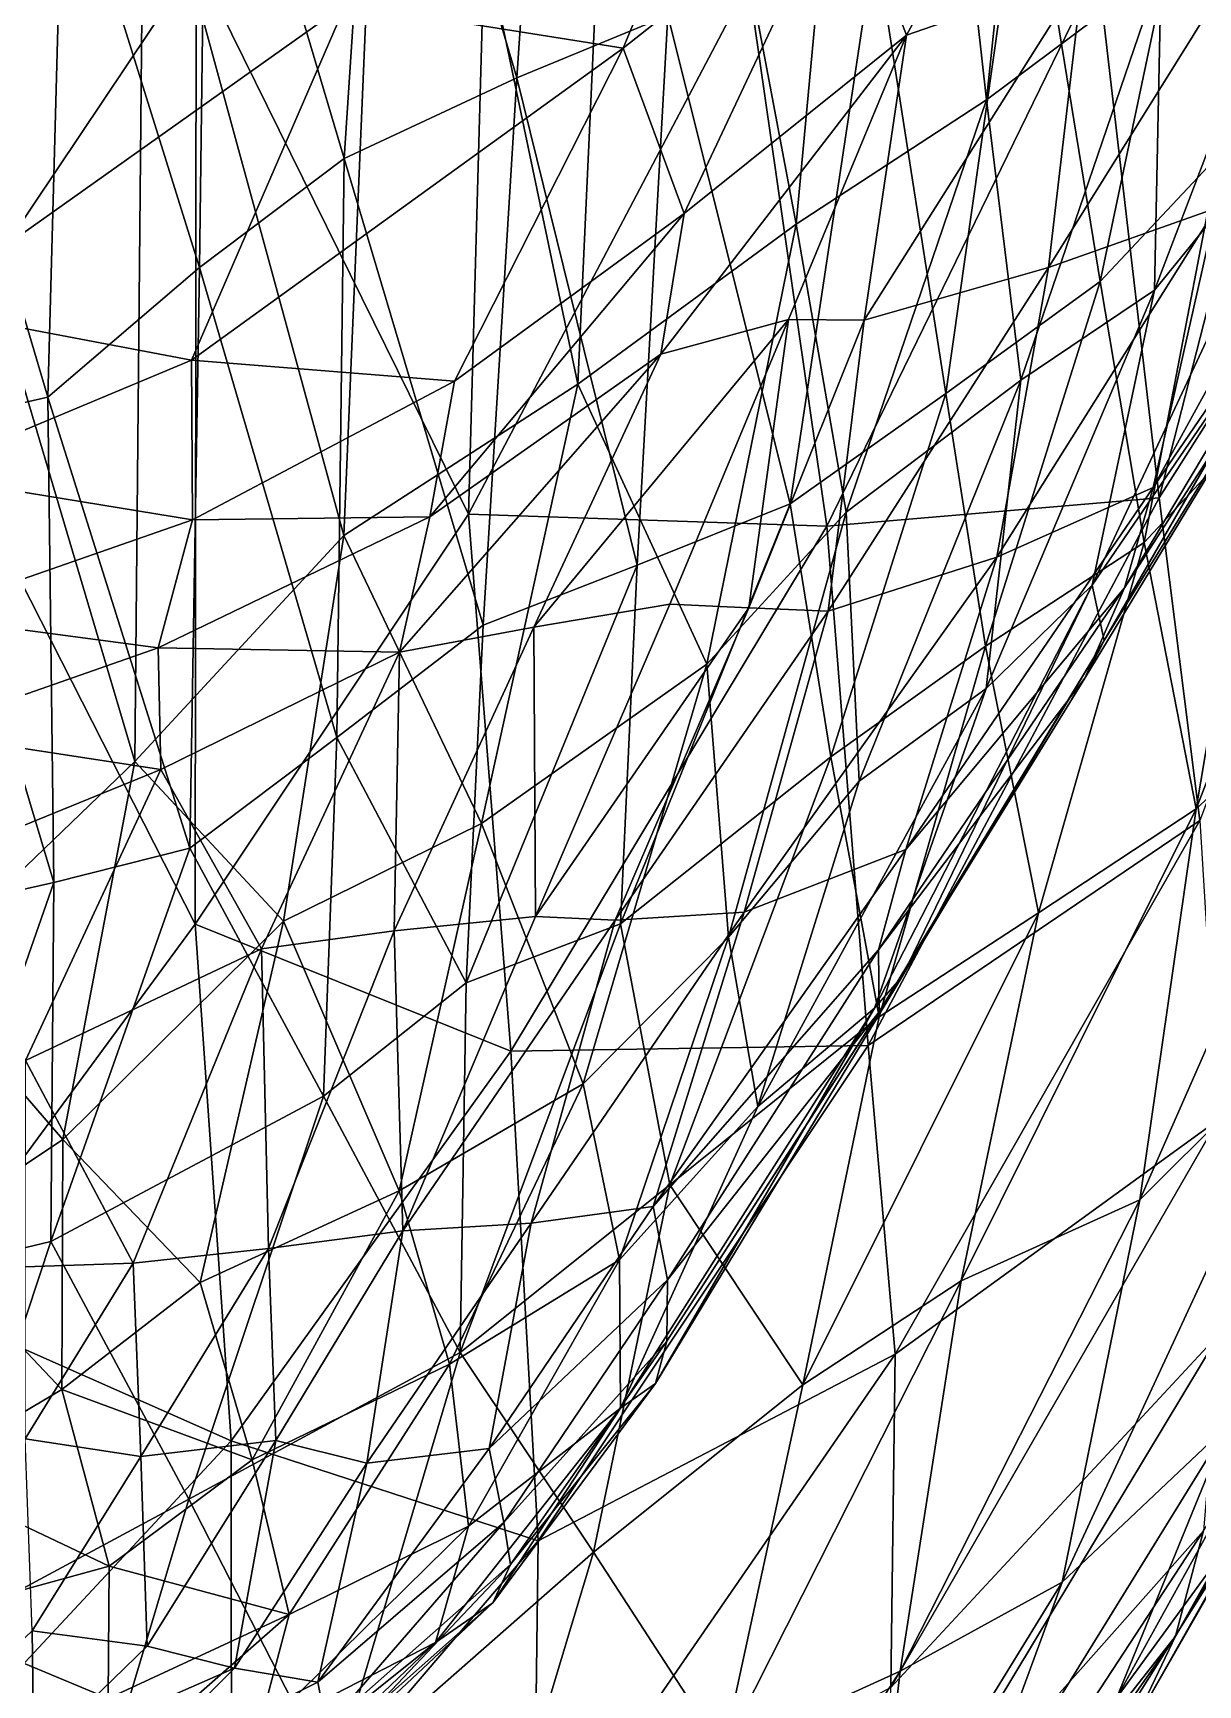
# Model space of a CAD drawing. Extents: x -4.7 to 4.7, y -9.2 to 22.6.
# Drawn here: x 0.054 to 0.6, y -8.816 to -8.043 of the extents above; entities that cross this region are included whole.
import ezdxf

# ---------------------------------------------------------------- set-up
doc = ezdxf.new("R2010")
doc.units = 0
doc.layers.add('BL_WHALE$LWO', color=1, linetype='CONTINUOUS')

msp = doc.modelspace()

# ---------------------------------------------------------------- linework, layer by layer
at = {"layer": 'BL_WHALE$LWO'}
for points in [[(0.549938, -7.60767, 1.49432), (0.455209, -7.66533, 1.55168), (0.500887, -8.07378, 1.41831)], [(0.549938, -7.60767, 1.49432), (0.500887, -8.07378, 1.41831), (0.582674, -8.01262, 1.35069)], [(0.455209, -7.66533, 1.55168), (0.332251, -7.71125, 1.61781), (0.41168, -8.13207, 1.47834)], [(0.500887, -8.07378, 1.41831), (0.455209, -7.66533, 1.55168), (0.41168, -8.13207, 1.47834)], [(0.220751, -7.78382, 1.65812), (0.309516, -8.20694, 1.52787), (0.332251, -7.71125, 1.61781)], [(0.332251, -7.71125, 1.61781), (0.309516, -8.20694, 1.52787), (0.41168, -8.13207, 1.47834)], [(0.130638, -8.0091, -0.904173), (0, -8.20408, -0.780713), (0, -7.73685, -1.05246)], [(0.553019, -8.01303, -0.79652), (0.711147, -7.7541, -0.8115), (0.581793, -8.26018, -0.615449)], [(0.711147, -7.7541, -0.8115), (0.769945, -7.96386, -0.630188), (0.581793, -8.26018, -0.615449)], [(0.220751, -7.78382, 1.65812), (0.106246, -7.93442, 1.65948), (0.19993, -8.27781, 1.56457)], [(0.309516, -8.20694, 1.52787), (0.220751, -7.78382, 1.65812), (0.19993, -8.27781, 1.56457)], [(0.130638, -8.0091, -0.904173), (0.271027, -7.80778, -1.00096), (0.258263, -8.26783, -0.733377)], [(0.216678, -7.84676, 0.051529), (0.280945, -8.06352, 0.211957), (0.298102, -7.80945, 0.052283)], [(0.271027, -7.80778, -1.00096), (0.389402, -8.01867, -0.858928), (0.258263, -8.26783, -0.733377)], [(0.280945, -8.06352, 0.211957), (0.351599, -8.03431, 0.223074), (0.298102, -7.80945, 0.052283)], [(0.434295, -7.96788, 0.692072), (0.589116, -7.81342, 0.750767), (0.463448, -8.04361, 0.788299)], [(0.589116, -7.81342, 0.750767), (0.546086, -8.0148, 0.808993), (0.463448, -8.04361, 0.788299)], [(0.200035, -8.10126, 0.210069), (0.216678, -7.84676, 0.051529), (0.135656, -7.88471, 0.04936)], [(0.200035, -8.10126, 0.210069), (0.280945, -8.06352, 0.211957), (0.216678, -7.84676, 0.051529)], [(0.068385, -7.94795, 0.047614), (0.13222, -8.15229, 0.215813), (0.135656, -7.88471, 0.04936)], [(0.13222, -8.15229, 0.215813), (0.200035, -8.10126, 0.210069), (0.135656, -7.88471, 0.04936)], [(0.330704, -8.04968, 0.623719), (0.200796, -8.02911, 0.614949), (0.399327, -7.88404, 0.615733)], [(0.434295, -7.96788, 0.692072), (0.330704, -8.04968, 0.623719), (0.399327, -7.88404, 0.615733)], [(0.607255, -7.90693, 0.281101), (0.519435, -7.94604, 0.251181), (0.554146, -8.15895, 0.397525)], [(0.609547, -8.09985, 0.401141), (0.607255, -7.90693, 0.281101), (0.554146, -8.15895, 0.397525)], [(0.579525, -8.163, 1.24478), (0.674922, -7.91345, 1.2701), (0.582674, -8.01262, 1.35069)], [(0.579525, -8.163, 1.24478), (0.663219, -8.05997, 1.15811), (0.674922, -7.91345, 1.2701)], [(0.106246, -7.93442, 1.65948), (0, -8.04031, 1.66181), (0.101928, -8.38367, 1.57109)], [(0.106246, -7.93442, 1.65948), (0.101928, -8.38367, 1.57109), (0.19993, -8.27781, 1.56457)], [(0.061186, -8.21303, 0.220822), (0.068385, -7.94795, 0.047614), (0, -8.00661, 0.056559)], [(0.13222, -8.15229, 0.215813), (0.068385, -7.94795, 0.047614), (0.061186, -8.21303, 0.220822)], [(0.519435, -7.94604, 0.251181), (0.448759, -7.99923, 0.241765), (0.481839, -8.2113, 0.38962)], [(0.519435, -7.94604, 0.251181), (0.481839, -8.2113, 0.38962), (0.554146, -8.15895, 0.397525)], [(0.769945, -7.96386, -0.630188), (0.600756, -8.41123, -0.439586), (0.581793, -8.26018, -0.615449)], [(0.434295, -7.96788, 0.692072), (0.359243, -8.12705, 0.717238), (0.330704, -8.04968, 0.623719)], [(0.359243, -8.12705, 0.717238), (0.434295, -7.96788, 0.692072), (0.463448, -8.04361, 0.788299)], [(0.529894, -8.15229, 0.853079), (0.546086, -8.0148, 0.808993), (0.631563, -7.98927, 0.823569)], [(0.608455, -8.1246, 0.858504), (0.529894, -8.15229, 0.853079), (0.631563, -7.98927, 0.823569)], [(0.448759, -7.99923, 0.241765), (0.351599, -8.03431, 0.223074), (0.40896, -8.263, 0.383624)], [(0.481839, -8.2113, 0.38962), (0.448759, -7.99923, 0.241765), (0.40896, -8.263, 0.383624)], [(0, -8.2269, 0.230591), (0.061186, -8.21303, 0.220822), (0, -8.00661, 0.056559)], [(0.130638, -8.0091, -0.904173), (0.130236, -8.45983, -0.606173), (0, -8.20408, -0.780713)], [(0.130236, -8.45983, -0.606173), (0.130638, -8.0091, -0.904173), (0.258263, -8.26783, -0.733377)], [(0.426133, -8.27343, -0.687282), (0.389402, -8.01867, -0.858928), (0.553019, -8.01303, -0.79652)], [(0.426133, -8.27343, -0.687282), (0.553019, -8.01303, -0.79652), (0.581793, -8.26018, -0.615449)], [(0.500887, -8.07378, 1.41831), (0.51702, -8.20511, 1.32642), (0.582674, -8.01262, 1.35069)], [(0.51702, -8.20511, 1.32642), (0.579525, -8.163, 1.24478), (0.582674, -8.01262, 1.35069)], [(0.389402, -8.01867, -0.858928), (0.426133, -8.27343, -0.687282), (0.258263, -8.26783, -0.733377)], [(0.546086, -8.0148, 0.808993), (0.443667, -8.17702, 0.841406), (0.463448, -8.04361, 0.788299)], [(0.529894, -8.15229, 0.853079), (0.443667, -8.17702, 0.841406), (0.546086, -8.0148, 0.808993)], [(0, -8.02566, 0.668894), (0.200796, -8.02911, 0.614949), (0, -8.17134, 0.628579)], [(0.200796, -8.02911, 0.614949), (0.128568, -8.19566, 0.626325), (0, -8.17134, 0.628579)], [(0.330704, -8.04968, 0.623719), (0.128568, -8.19566, 0.626325), (0.200796, -8.02911, 0.614949)], [(0.337195, -8.29167, 0.374388), (0.351599, -8.03431, 0.223074), (0.280945, -8.06352, 0.211957)], [(0.351599, -8.03431, 0.223074), (0.337195, -8.29167, 0.374388), (0.40896, -8.263, 0.383624)], [(0.101928, -8.38367, 1.57109), (0, -8.04031, 1.66181), (0, -8.48161, 1.55455)], [(0.3484, -8.19297, 0.809133), (0.359243, -8.12705, 0.717238), (0.463448, -8.04361, 0.788299)], [(0.4081, -8.17665, 0.834485), (0.3484, -8.19297, 0.809133), (0.463448, -8.04361, 0.788299)], [(0.443667, -8.17702, 0.841406), (0.4081, -8.17665, 0.834485), (0.463448, -8.04361, 0.788299)], [(0.128568, -8.19566, 0.626325), (0.330704, -8.04968, 0.623719), (0.251724, -8.20559, 0.650112)], [(0.330704, -8.04968, 0.623719), (0.359243, -8.12705, 0.717238), (0.251724, -8.20559, 0.650112)], [(0.280945, -8.06352, 0.211957), (0.200035, -8.10126, 0.210069), (0.265092, -8.31985, 0.366405)], [(0.337195, -8.29167, 0.374388), (0.280945, -8.06352, 0.211957), (0.265092, -8.31985, 0.366405)], [(0.684414, -8.10504, 1.01943), (0.663219, -8.05997, 1.15811), (0.550445, -8.30101, 1.12483)], [(0.663219, -8.05997, 1.15811), (0.579525, -8.163, 1.24478), (0.550445, -8.30101, 1.12483)], [(0.435113, -8.26684, 1.39447), (0.500887, -8.07378, 1.41831), (0.41168, -8.13207, 1.47834)], [(0.51702, -8.20511, 1.32642), (0.500887, -8.07378, 1.41831), (0.435113, -8.26684, 1.39447)], [(0.608455, -8.1246, 0.858504), (0.681326, -8.06877, 0.861294), (0.578973, -8.25543, 0.901746)], [(0.681326, -8.06877, 0.861294), (0.69711, -8.08195, 0.903055), (0.578973, -8.25543, 0.901746)], [(0.69711, -8.08195, 0.903055), (0.565546, -8.30236, 0.936276), (0.578973, -8.25543, 0.901746)], [(0.565546, -8.30236, 0.936276), (0.69711, -8.08195, 0.903055), (0.679982, -8.12549, 0.943819)], [(0.200035, -8.10126, 0.210069), (0.13222, -8.15229, 0.215813), (0.19661, -8.37239, 0.367868)], [(0.200035, -8.10126, 0.210069), (0.19661, -8.37239, 0.367868), (0.265092, -8.31985, 0.366405)], [(0.555953, -8.32705, 1.05021), (0.684414, -8.10504, 1.01943), (0.550445, -8.30101, 1.12483)], [(0.57478, -8.28106, 0.413703), (0.609547, -8.09985, 0.401141), (0.554146, -8.15895, 0.397525)], [(0.555953, -8.32705, 1.05021), (0.679982, -8.12549, 0.943819), (0.684414, -8.10504, 1.01943)], [(0.630104, -8.2217, 0.415186), (0.609547, -8.09985, 0.401141), (0.57478, -8.28106, 0.413703)], [(0.359243, -8.12705, 0.717238), (0.240098, -8.26913, 0.747509), (0.251724, -8.20559, 0.650112)], [(0.3484, -8.19297, 0.809133), (0.240098, -8.26913, 0.747509), (0.359243, -8.12705, 0.717238)], [(0.5057, -8.28792, 0.890141), (0.608455, -8.1246, 0.858504), (0.578973, -8.25543, 0.901746)], [(0.529894, -8.15229, 0.853079), (0.608455, -8.1246, 0.858504), (0.5057, -8.28792, 0.890141)], [(0.679982, -8.12549, 0.943819), (0.555953, -8.32705, 1.05021), (0.546932, -8.34459, 0.975345)], [(0.565546, -8.30236, 0.936276), (0.679982, -8.12549, 0.943819), (0.546932, -8.34459, 0.975345)], [(0.309516, -8.20694, 1.52787), (0.369825, -8.33812, 1.42684), (0.41168, -8.13207, 1.47834)], [(0.369825, -8.33812, 1.42684), (0.435113, -8.26684, 1.39447), (0.41168, -8.13207, 1.47834)], [(0.13222, -8.15229, 0.215813), (0.061186, -8.21303, 0.220822), (0.127763, -8.42418, 0.371648)], [(0.19661, -8.37239, 0.367868), (0.13222, -8.15229, 0.215813), (0.127763, -8.42418, 0.371648)], [(0.443667, -8.17702, 0.841406), (0.529894, -8.15229, 0.853079), (0.426784, -8.31332, 0.888252)], [(0.529894, -8.15229, 0.853079), (0.5057, -8.28792, 0.890141), (0.426784, -8.31332, 0.888252)], [(0.481839, -8.2113, 0.38962), (0.500372, -8.32965, 0.412183), (0.554146, -8.15895, 0.397525)], [(0.500372, -8.32965, 0.412183), (0.57478, -8.28106, 0.413703), (0.554146, -8.15895, 0.397525)], [(0.579525, -8.163, 1.24478), (0.500729, -8.3494, 1.21198), (0.550445, -8.30101, 1.12483)], [(0.500729, -8.3494, 1.21198), (0.579525, -8.163, 1.24478), (0.51702, -8.20511, 1.32642)], [(0.128568, -8.19566, 0.626325), (0, -8.24949, 0.647131), (0, -8.17134, 0.628579)], [(0.288832, -8.32073, 0.86371), (0.4081, -8.17665, 0.834485), (0.352558, -8.31005, 0.879264)], [(0.3484, -8.19297, 0.809133), (0.4081, -8.17665, 0.834485), (0.288832, -8.32073, 0.86371)], [(0.4081, -8.17665, 0.834485), (0.389647, -8.31163, 0.883869), (0.352558, -8.31005, 0.879264)], [(0.389647, -8.31163, 0.883869), (0.4081, -8.17665, 0.834485), (0.443667, -8.17702, 0.841406)], [(0.389647, -8.31163, 0.883869), (0.443667, -8.17702, 0.841406), (0.426784, -8.31332, 0.888252)], [(0.690563, -8.3211, 0.386817), (0.683778, -8.18837, 0.391544), (0.599129, -8.4058, 0.40437)], [(0.683778, -8.18837, 0.391544), (0.630104, -8.2217, 0.415186), (0.599129, -8.4058, 0.40437)], [(0.128968, -8.2705, 0.659197), (0, -8.24949, 0.647131), (0.128568, -8.19566, 0.626325)], [(0.128968, -8.2705, 0.659197), (0.128568, -8.19566, 0.626325), (0.251724, -8.20559, 0.650112)], [(0.240098, -8.26913, 0.747509), (0.3484, -8.19297, 0.809133), (0.225913, -8.3325, 0.845213)], [(0.3484, -8.19297, 0.809133), (0.288832, -8.32073, 0.86371), (0.225913, -8.3325, 0.845213)], [(0, -8.20408, -0.780713), (0.130236, -8.45983, -0.606173), (0, -8.63672, -0.459902)], [(0.240098, -8.26913, 0.747509), (0.128968, -8.2705, 0.659197), (0.251724, -8.20559, 0.650112)], [(0.51702, -8.20511, 1.32642), (0.435113, -8.26684, 1.39447), (0.441201, -8.39293, 1.29486)], [(0.500729, -8.3494, 1.21198), (0.51702, -8.20511, 1.32642), (0.441201, -8.39293, 1.29486)], [(0.064041, -8.44023, 0.377906), (0.061186, -8.21303, 0.220822), (0, -8.2269, 0.230591)], [(0.061186, -8.21303, 0.220822), (0.064041, -8.44023, 0.377906), (0.127763, -8.42418, 0.371648)], [(0.264278, -8.41261, 1.47362), (0.309516, -8.20694, 1.52787), (0.19993, -8.27781, 1.56457)], [(0.264278, -8.41261, 1.47362), (0.369825, -8.33812, 1.42684), (0.309516, -8.20694, 1.52787)], [(0.427953, -8.38139, 0.40807), (0.481839, -8.2113, 0.38962), (0.40896, -8.263, 0.383624)], [(0.481839, -8.2113, 0.38962), (0.427953, -8.38139, 0.40807), (0.500372, -8.32965, 0.412183)], [(0.630104, -8.2217, 0.415186), (0.57478, -8.28106, 0.413703), (0.599129, -8.4058, 0.40437)], [(0.064041, -8.44023, 0.377906), (0, -8.2269, 0.230591), (0, -8.45466, 0.388335)], [(0, -8.24949, 0.647131), (0.128968, -8.2705, 0.659197), (0, -8.3155, 0.691035)], [(0.445521, -8.51664, -0.452628), (0.426133, -8.27343, -0.687282), (0.581793, -8.26018, -0.615449)], [(0.600756, -8.41123, -0.439586), (0.445521, -8.51664, -0.452628), (0.581793, -8.26018, -0.615449)], [(0.463128, -8.42478, 0.936803), (0.5057, -8.28792, 0.890141), (0.578973, -8.25543, 0.901746)], [(0.565546, -8.30236, 0.936276), (0.463128, -8.42478, 0.936803), (0.578973, -8.25543, 0.901746)], [(0.278082, -8.51935, -0.512125), (0.130236, -8.45983, -0.606173), (0.258263, -8.26783, -0.733377)], [(0.426133, -8.27343, -0.687282), (0.278082, -8.51935, -0.512125), (0.258263, -8.26783, -0.733377)], [(0.32953, -8.45968, 0.406136), (0.427953, -8.38139, 0.40807), (0.40896, -8.263, 0.383624)], [(0.337195, -8.29167, 0.374388), (0.32953, -8.45968, 0.406136), (0.40896, -8.263, 0.383624)], [(0.380066, -8.4659, 1.32891), (0.435113, -8.26684, 1.39447), (0.369825, -8.33812, 1.42684)], [(0.435113, -8.26684, 1.39447), (0.380066, -8.4659, 1.32891), (0.441201, -8.39293, 1.29486)], [(0.128968, -8.2705, 0.659197), (0.112959, -8.33036, 0.764357), (0, -8.3155, 0.691035)], [(0.112959, -8.33036, 0.764357), (0.240098, -8.26913, 0.747509), (0.225913, -8.3325, 0.845213)], [(0.240098, -8.26913, 0.747509), (0.112959, -8.33036, 0.764357), (0.128968, -8.2705, 0.659197)], [(0.426133, -8.27343, -0.687282), (0.445521, -8.51664, -0.452628), (0.278082, -8.51935, -0.512125)], [(0.101928, -8.38367, 1.57109), (0.171598, -8.45846, 1.50355), (0.19993, -8.27781, 1.56457)], [(0.171598, -8.45846, 1.50355), (0.264278, -8.41261, 1.47362), (0.19993, -8.27781, 1.56457)], [(0.57478, -8.28106, 0.413703), (0.500372, -8.32965, 0.412183), (0.525233, -8.45458, 0.412352)], [(0.57478, -8.28106, 0.413703), (0.525233, -8.45458, 0.412352), (0.599129, -8.4058, 0.40437)], [(0.5057, -8.28792, 0.890141), (0.387437, -8.45416, 0.928655), (0.426784, -8.31332, 0.888252)], [(0.5057, -8.28792, 0.890141), (0.463128, -8.42478, 0.936803), (0.387437, -8.45416, 0.928655)], [(0.257198, -8.48724, 0.401737), (0.337195, -8.29167, 0.374388), (0.265092, -8.31985, 0.366405)], [(0.337195, -8.29167, 0.374388), (0.257198, -8.48724, 0.401737), (0.32953, -8.45968, 0.406136)], [(0.448374, -8.49918, 1.13808), (0.461385, -8.48436, 1.08257), (0.550445, -8.30101, 1.12483)], [(0.500729, -8.3494, 1.21198), (0.448374, -8.49918, 1.13808), (0.550445, -8.30101, 1.12483)], [(0.450294, -8.47177, 0.9722), (0.565546, -8.30236, 0.936276), (0.546932, -8.34459, 0.975345)], [(0.565546, -8.30236, 0.936276), (0.450294, -8.47177, 0.9722), (0.463128, -8.42478, 0.936803)], [(0.461385, -8.48436, 1.08257), (0.555953, -8.32705, 1.05021), (0.550445, -8.30101, 1.12483)], [(0.289697, -8.45615, 0.916192), (0.288832, -8.32073, 0.86371), (0.352558, -8.31005, 0.879264)], [(0.389647, -8.31163, 0.883869), (0.289697, -8.45615, 0.916192), (0.352558, -8.31005, 0.879264)], [(0.326938, -8.45796, 0.920251), (0.289697, -8.45615, 0.916192), (0.389647, -8.31163, 0.883869)], [(0.326938, -8.45796, 0.920251), (0.389647, -8.31163, 0.883869), (0.426784, -8.31332, 0.888252)], [(0.387437, -8.45416, 0.928655), (0.326938, -8.45796, 0.920251), (0.426784, -8.31332, 0.888252)], [(0.112959, -8.33036, 0.764357), (0, -8.36989, 0.79161), (0, -8.3155, 0.691035)], [(0.19661, -8.37239, 0.367868), (0.257198, -8.48724, 0.401737), (0.265092, -8.31985, 0.366405)], [(0.288832, -8.32073, 0.86371), (0.22342, -8.46294, 0.907255), (0.225913, -8.3325, 0.845213)], [(0.288832, -8.32073, 0.86371), (0.289697, -8.45615, 0.916192), (0.22342, -8.46294, 0.907255)], [(0.572683, -8.58896, 0.393528), (0.690563, -8.3211, 0.386817), (0.599129, -8.4058, 0.40437)], [(0.572683, -8.58896, 0.393528), (0.659519, -8.50245, 0.365895), (0.690563, -8.3211, 0.386817)], [(0.500372, -8.32965, 0.412183), (0.427953, -8.38139, 0.40807), (0.450689, -8.50321, 0.414064)], [(0.555953, -8.32705, 1.05021), (0.450559, -8.50086, 1.00861), (0.546932, -8.34459, 0.975345)], [(0.555953, -8.32705, 1.05021), (0.461385, -8.48436, 1.08257), (0.450559, -8.50086, 1.00861)], [(0.525233, -8.45458, 0.412352), (0.500372, -8.32965, 0.412183), (0.450689, -8.50321, 0.414064)], [(0.114173, -8.38737, 0.856813), (0, -8.36989, 0.79161), (0.112959, -8.33036, 0.764357)], [(0.114173, -8.38737, 0.856813), (0.112959, -8.33036, 0.764357), (0.225913, -8.3325, 0.845213)], [(0.161288, -8.4714, 0.901408), (0.114173, -8.38737, 0.856813), (0.225913, -8.3325, 0.845213)], [(0.22342, -8.46294, 0.907255), (0.161288, -8.4714, 0.901408), (0.225913, -8.3325, 0.845213)], [(0.369825, -8.33812, 1.42684), (0.264278, -8.41261, 1.47362), (0.312002, -8.53453, 1.35737)], [(0.380066, -8.4659, 1.32891), (0.369825, -8.33812, 1.42684), (0.312002, -8.53453, 1.35737)], [(0.450559, -8.50086, 1.00861), (0.450294, -8.47177, 0.9722), (0.546932, -8.34459, 0.975345)], [(0.393729, -8.54518, 1.22427), (0.500729, -8.3494, 1.21198), (0.441201, -8.39293, 1.29486)], [(0.500729, -8.3494, 1.21198), (0.393729, -8.54518, 1.22427), (0.448374, -8.49918, 1.13808)], [(0, -8.36989, 0.79161), (0.114173, -8.38737, 0.856813), (0, -8.43384, 0.88025)], [(0.190358, -8.54028, 0.401387), (0.19661, -8.37239, 0.367868), (0.127763, -8.42418, 0.371648)], [(0.19661, -8.37239, 0.367868), (0.190358, -8.54028, 0.401387), (0.257198, -8.48724, 0.401737)], [(0.068307, -8.5606, 1.49718), (0.101928, -8.38367, 1.57109), (0, -8.48161, 1.55455)], [(0.171598, -8.45846, 1.50355), (0.101928, -8.38367, 1.57109), (0.068307, -8.5606, 1.49718)], [(0.32953, -8.45968, 0.406136), (0.352579, -8.5818, 0.413724), (0.427953, -8.38139, 0.40807)], [(0.427953, -8.38139, 0.40807), (0.352579, -8.5818, 0.413724), (0.450689, -8.50321, 0.414064)], [(0.114173, -8.38737, 0.856813), (0.050817, -8.52371, 0.916464), (0, -8.43384, 0.88025)], [(0.114173, -8.38737, 0.856813), (0.161288, -8.4714, 0.901408), (0.050817, -8.52371, 0.916464)], [(0.380066, -8.4659, 1.32891), (0.393729, -8.54518, 1.22427), (0.441201, -8.39293, 1.29486)], [(0.525233, -8.45458, 0.412352), (0.489033, -8.62682, 0.414831), (0.599129, -8.4058, 0.40437)], [(0.489033, -8.62682, 0.414831), (0.572683, -8.58896, 0.393528), (0.599129, -8.4058, 0.40437)], [(0.225848, -8.58463, 1.3934), (0.264278, -8.41261, 1.47362), (0.171598, -8.45846, 1.50355)], [(0.264278, -8.41261, 1.47362), (0.225848, -8.58463, 1.3934), (0.312002, -8.53453, 1.35737)], [(0.445521, -8.51664, -0.452628), (0.600756, -8.41123, -0.439586), (0.45812, -8.6611, -0.26845)], [(0.45812, -8.6611, -0.26845), (0.600756, -8.41123, -0.439586), (0.609456, -8.55138, -0.252337)], [(0.062629, -8.60846, 0.405935), (0.190358, -8.54028, 0.401387), (0.127763, -8.42418, 0.371648)], [(0.064041, -8.44023, 0.377906), (0.062629, -8.60846, 0.405935), (0.127763, -8.42418, 0.371648)], [(0.387437, -8.45416, 0.928655), (0.463128, -8.42478, 0.936803), (0.344792, -8.59201, 0.97457)], [(0.463128, -8.42478, 0.936803), (0.450294, -8.47177, 0.9722), (0.344792, -8.59201, 0.97457)], [(0, -8.62332, 0.416409), (0.064041, -8.44023, 0.377906), (0, -8.45466, 0.388335)], [(0.062629, -8.60846, 0.405935), (0.064041, -8.44023, 0.377906), (0, -8.62332, 0.416409)], [(0.130236, -8.45983, -0.606173), (0.147153, -8.70168, -0.371453), (0, -8.63672, -0.459902)], [(0.171598, -8.45846, 1.50355), (0.068307, -8.5606, 1.49718), (0.132648, -8.62756, 1.41986)], [(0.278082, -8.51935, -0.512125), (0.147153, -8.70168, -0.371453), (0.130236, -8.45983, -0.606173)], [(0.225848, -8.58463, 1.3934), (0.171598, -8.45846, 1.50355), (0.132648, -8.62756, 1.41986)], [(0.22342, -8.46294, 0.907255), (0.289697, -8.45615, 0.916192), (0.227526, -8.60334, 0.950093)], [(0.289697, -8.45615, 0.916192), (0.326938, -8.45796, 0.920251), (0.227526, -8.60334, 0.950093)], [(0.326938, -8.45796, 0.920251), (0.287639, -8.59976, 0.958723), (0.227526, -8.60334, 0.950093)], [(0.352579, -8.5818, 0.413724), (0.32953, -8.45968, 0.406136), (0.254436, -8.66035, 0.413702)], [(0.32953, -8.45968, 0.406136), (0.257198, -8.48724, 0.401737), (0.254436, -8.66035, 0.413702)], [(0.287639, -8.59976, 0.958723), (0.387437, -8.45416, 0.928655), (0.344792, -8.59201, 0.97457)], [(0.326938, -8.45796, 0.920251), (0.387437, -8.45416, 0.928655), (0.287639, -8.59976, 0.958723)], [(0.414789, -8.67544, 0.421122), (0.525233, -8.45458, 0.412352), (0.450689, -8.50321, 0.414064)], [(0.489033, -8.62682, 0.414831), (0.525233, -8.45458, 0.412352), (0.414789, -8.67544, 0.421122)], [(0.161288, -8.4714, 0.901408), (0.22342, -8.46294, 0.907255), (0.164652, -8.61165, 0.943707)], [(0.164652, -8.61165, 0.943707), (0.22342, -8.46294, 0.907255), (0.227526, -8.60334, 0.950093)], [(0.329033, -8.61701, 1.25701), (0.380066, -8.4659, 1.32891), (0.312002, -8.53453, 1.35737)], [(0.380066, -8.4659, 1.32891), (0.329033, -8.61701, 1.25701), (0.393729, -8.54518, 1.22427)], [(0.050817, -8.52371, 0.916464), (0.161288, -8.4714, 0.901408), (0.101237, -8.61861, 0.941694)], [(0.161288, -8.4714, 0.901408), (0.164652, -8.61165, 0.943707), (0.101237, -8.61861, 0.941694)], [(0.450294, -8.47177, 0.9722), (0.35153, -8.62632, 1.00595), (0.344792, -8.59201, 0.97457)], [(0.450559, -8.50086, 1.00861), (0.35153, -8.62632, 1.00595), (0.450294, -8.47177, 0.9722)], [(0, -8.60627, 1.48153), (0.068307, -8.5606, 1.49718), (0, -8.48161, 1.55455)], [(0.461385, -8.48436, 1.08257), (0.345863, -8.67491, 1.0944), (0.35122, -8.65505, 1.04274)], [(0.461385, -8.48436, 1.08257), (0.448374, -8.49918, 1.13808), (0.345863, -8.67491, 1.0944)], [(0.450559, -8.50086, 1.00861), (0.461385, -8.48436, 1.08257), (0.35122, -8.65505, 1.04274)], [(0.257198, -8.48724, 0.401737), (0.190358, -8.54028, 0.401387), (0.254436, -8.66035, 0.413702)], [(0.345863, -8.67491, 1.0944), (0.448374, -8.49918, 1.13808), (0.329518, -8.6865, 1.14591)], [(0.448374, -8.49918, 1.13808), (0.393729, -8.54518, 1.22427), (0.329518, -8.6865, 1.14591)], [(0.35153, -8.62632, 1.00595), (0.450559, -8.50086, 1.00861), (0.35122, -8.65505, 1.04274)], [(0.352579, -8.5818, 0.413724), (0.414789, -8.67544, 0.421122), (0.450689, -8.50321, 0.414064)], [(0.614003, -8.69454, 0.304449), (0.659519, -8.50245, 0.365895), (0.536255, -8.76798, 0.365577)], [(0.659519, -8.50245, 0.365895), (0.572683, -8.58896, 0.393528), (0.536255, -8.76798, 0.365577)], [(0.147153, -8.70168, -0.371453), (0.278082, -8.51935, -0.512125), (0.290897, -8.74853, -0.264864)], [(0.278082, -8.51935, -0.512125), (0.445521, -8.51664, -0.452628), (0.290897, -8.74853, -0.264864)], [(0.445521, -8.51664, -0.452628), (0.45812, -8.6611, -0.26845), (0.290897, -8.74853, -0.264864)], [(0.742581, -8.5205, -0.013766), (0.589452, -8.79325, 0.071102), (0.602468, -8.74385, -0.010172)], [(0.742581, -8.5205, -0.013766), (0.724022, -8.56543, 0.071572), (0.589452, -8.79325, 0.071102)], [(0.050629, -8.62022, 0.940627), (0.050817, -8.52371, 0.916464), (0.101237, -8.61861, 0.941694)], [(0.225848, -8.58463, 1.3934), (0.249334, -8.66579, 1.30202), (0.312002, -8.53453, 1.35737)], [(0.249334, -8.66579, 1.30202), (0.329033, -8.61701, 1.25701), (0.312002, -8.53453, 1.35737)], [(0.062629, -8.60846, 0.405935), (0.127271, -8.72902, 0.415454), (0.190358, -8.54028, 0.401387)], [(0.190358, -8.54028, 0.401387), (0.127271, -8.72902, 0.415454), (0.254436, -8.66035, 0.413702)], [(0.393729, -8.54518, 1.22427), (0.329033, -8.61701, 1.25701), (0.329518, -8.6865, 1.14591)], [(0.456135, -8.81729, -0.105042), (0.45812, -8.6611, -0.26845), (0.609456, -8.55138, -0.252337)], [(0.610319, -8.65117, -0.133726), (0.456135, -8.81729, -0.105042), (0.609456, -8.55138, -0.252337)], [(0.067838, -8.67763, 1.41031), (0.068307, -8.5606, 1.49718), (0, -8.60627, 1.48153)], [(0.068307, -8.5606, 1.49718), (0.067838, -8.67763, 1.41031), (0.132648, -8.62756, 1.41986)], [(0.724022, -8.56543, 0.071572), (0.629383, -8.72955, 0.193876), (0.568696, -8.83681, 0.154172)], [(0.589452, -8.79325, 0.071102), (0.724022, -8.56543, 0.071572), (0.568696, -8.83681, 0.154172)], [(0.156943, -8.71062, 1.33186), (0.225848, -8.58463, 1.3934), (0.132648, -8.62756, 1.41986)], [(0.225848, -8.58463, 1.3934), (0.156943, -8.71062, 1.33186), (0.249334, -8.66579, 1.30202)], [(0.316784, -8.75379, 0.424664), (0.352579, -8.5818, 0.413724), (0.254436, -8.66035, 0.413702)], [(0.316784, -8.75379, 0.424664), (0.414789, -8.67544, 0.421122), (0.352579, -8.5818, 0.413724)], [(0.267906, -8.7054, 0.98888), (0.287639, -8.59976, 0.958723), (0.344792, -8.59201, 0.97457)], [(0.35153, -8.62632, 1.00595), (0.267906, -8.7054, 0.98888), (0.344792, -8.59201, 0.97457)], [(0.572683, -8.58896, 0.393528), (0.460405, -8.80963, 0.39903), (0.536255, -8.76798, 0.365577)], [(0.460405, -8.80963, 0.39903), (0.572683, -8.58896, 0.393528), (0.489033, -8.62682, 0.414831)], [(0.287639, -8.59976, 0.958723), (0.210593, -8.71214, 0.974137), (0.227526, -8.60334, 0.950093)], [(0.210593, -8.71214, 0.974137), (0.287639, -8.59976, 0.958723), (0.267906, -8.7054, 0.98888)], [(0.067838, -8.67763, 1.41031), (0, -8.60627, 1.48153), (0, -8.71785, 1.38861)], [(0.127271, -8.72902, 0.415454), (0.062629, -8.60846, 0.405935), (0, -8.79741, 0.42039)], [(0.062629, -8.60846, 0.405935), (0, -8.62332, 0.416409), (0, -8.79741, 0.42039)], [(0.167961, -8.70151, 0.961513), (0.164652, -8.61165, 0.943707), (0.227526, -8.60334, 0.950093)], [(0.210593, -8.71214, 0.974137), (0.167961, -8.70151, 0.961513), (0.227526, -8.60334, 0.950093)], [(0.164652, -8.61165, 0.943707), (0.104861, -8.70908, 0.95744), (0.101237, -8.61861, 0.941694)], [(0.104861, -8.70908, 0.95744), (0.164652, -8.61165, 0.943707), (0.167961, -8.70151, 0.961513)], [(0.561853, -8.82224, 0.268686), (0.629383, -8.72955, 0.193876), (0.676571, -8.61468, 0.232336)], [(0.614003, -8.69454, 0.304449), (0.561853, -8.82224, 0.268686), (0.676571, -8.61468, 0.232336)], [(0.050614, -8.7008, 0.955857), (0.050629, -8.62022, 0.940627), (0.101237, -8.61861, 0.941694)], [(0.104861, -8.70908, 0.95744), (0.050614, -8.7008, 0.955857), (0.101237, -8.61861, 0.941694)], [(0.329033, -8.61701, 1.25701), (0.249334, -8.66579, 1.30202), (0.258285, -8.74173, 1.19388)], [(0.329033, -8.61701, 1.25701), (0.258285, -8.74173, 1.19388), (0.329518, -8.6865, 1.14591)], [(0.067838, -8.67763, 1.41031), (0.156943, -8.71062, 1.33186), (0.132648, -8.62756, 1.41986)], [(0.274851, -8.73998, 1.02053), (0.267906, -8.7054, 0.98888), (0.35153, -8.62632, 1.00595)], [(0.274851, -8.73998, 1.02053), (0.35153, -8.62632, 1.00595), (0.35122, -8.65505, 1.04274)], [(0.489033, -8.62682, 0.414831), (0.414789, -8.67544, 0.421122), (0.377546, -8.84728, 0.418671)], [(0.460405, -8.80963, 0.39903), (0.489033, -8.62682, 0.414831), (0.377546, -8.84728, 0.418671)], [(0.147153, -8.70168, -0.371453), (0, -8.85945, -0.233557), (0, -8.63672, -0.459902)], [(0.277966, -8.75958, 1.04835), (0.274851, -8.73998, 1.02053), (0.35122, -8.65505, 1.04274)], [(0.345863, -8.67491, 1.0944), (0.277966, -8.75958, 1.04835), (0.35122, -8.65505, 1.04274)], [(0.452933, -8.91237, 0.019079), (0.610319, -8.65117, -0.133726), (0.602468, -8.74385, -0.010172)], [(0.452933, -8.91237, 0.019079), (0.456135, -8.81729, -0.105042), (0.610319, -8.65117, -0.133726)], [(0.127271, -8.72902, 0.415454), (0.194824, -8.86097, 0.429667), (0.254436, -8.66035, 0.413702)], [(0.194824, -8.86097, 0.429667), (0.316784, -8.75379, 0.424664), (0.254436, -8.66035, 0.413702)], [(0.45812, -8.6611, -0.26845), (0.288879, -8.90661, -0.10415), (0.290897, -8.74853, -0.264864)], [(0.288879, -8.90661, -0.10415), (0.45812, -8.6611, -0.26845), (0.456135, -8.81729, -0.105042)], [(0.249334, -8.66579, 1.30202), (0.156943, -8.71062, 1.33186), (0.174284, -8.7831, 1.23305)], [(0.258285, -8.74173, 1.19388), (0.249334, -8.66579, 1.30202), (0.174284, -8.7831, 1.23305)], [(0.090028, -8.76049, 1.31963), (0.067838, -8.67763, 1.41031), (0, -8.71785, 1.38861)], [(0.067838, -8.67763, 1.41031), (0.090028, -8.76049, 1.31963), (0.156943, -8.71062, 1.33186)], [(0.269597, -8.77755, 1.10157), (0.345863, -8.67491, 1.0944), (0.329518, -8.6865, 1.14591)], [(0.277966, -8.75958, 1.04835), (0.345863, -8.67491, 1.0944), (0.269597, -8.77755, 1.10157)], [(0.414789, -8.67544, 0.421122), (0.316784, -8.75379, 0.424664), (0.377546, -8.84728, 0.418671)], [(0.258285, -8.74173, 1.19388), (0.24281, -8.79609, 1.13018), (0.329518, -8.6865, 1.14591)], [(0.24281, -8.79609, 1.13018), (0.269597, -8.77755, 1.10157), (0.329518, -8.6865, 1.14591)], [(0.104861, -8.70908, 0.95744), (0.053934, -8.79072, 0.973703), (0.050614, -8.7008, 0.955857)], [(0.104861, -8.70908, 0.95744), (0.167961, -8.70151, 0.961513), (0.107696, -8.79787, 0.978209)], [(0.167961, -8.70151, 0.961513), (0.148652, -8.80817, 0.990422), (0.107696, -8.79787, 0.978209)], [(0.210593, -8.71214, 0.974137), (0.148652, -8.80817, 0.990422), (0.167961, -8.70151, 0.961513)], [(0.48879, -8.89727, 0.336902), (0.614003, -8.69454, 0.304449), (0.536255, -8.76798, 0.365577)], [(0.614003, -8.69454, 0.304449), (0.48879, -8.89727, 0.336902), (0.561853, -8.82224, 0.268686)], [(0.147261, -8.91657, -0.136573), (0, -8.85945, -0.233557), (0.147153, -8.70168, -0.371453)], [(0.053934, -8.79072, 0.973703), (0.104861, -8.70908, 0.95744), (0.107696, -8.79787, 0.978209)], [(0.147261, -8.91657, -0.136573), (0.147153, -8.70168, -0.371453), (0.290897, -8.74853, -0.264864)], [(0.210593, -8.71214, 0.974137), (0.267906, -8.7054, 0.98888), (0.187664, -8.81479, 1.00915)], [(0.267906, -8.7054, 0.98888), (0.274851, -8.73998, 1.02053), (0.187664, -8.81479, 1.00915)], [(0.156943, -8.71062, 1.33186), (0.090028, -8.76049, 1.31963), (0.174284, -8.7831, 1.23305)], [(0.148652, -8.80817, 0.990422), (0.210593, -8.71214, 0.974137), (0.187664, -8.81479, 1.00915)], [(0, -8.78505, 1.32427), (0.090028, -8.76049, 1.31963), (0, -8.71785, 1.38861)], [(0.067252, -8.92939, 0.432033), (0.127271, -8.72902, 0.415454), (0, -8.79741, 0.42039)], [(0.194824, -8.86097, 0.429667), (0.127271, -8.72902, 0.415454), (0.067252, -8.92939, 0.432033)], [(0.629383, -8.72955, 0.193876), (0.502748, -8.93061, 0.227285), (0.568696, -8.83681, 0.154172)], [(0.561853, -8.82224, 0.268686), (0.502748, -8.93061, 0.227285), (0.629383, -8.72955, 0.193876)], [(0.274851, -8.73998, 1.02053), (0.191779, -8.83573, 1.03186), (0.187664, -8.81479, 1.00915)], [(0.191779, -8.83573, 1.03186), (0.274851, -8.73998, 1.02053), (0.277966, -8.75958, 1.04835)], [(0.159405, -8.83887, 1.17315), (0.258285, -8.74173, 1.19388), (0.174284, -8.7831, 1.23305)], [(0.24281, -8.79609, 1.13018), (0.258285, -8.74173, 1.19388), (0.159405, -8.83887, 1.17315)], [(0.474237, -8.94008, 0.100537), (0.452933, -8.91237, 0.019079), (0.602468, -8.74385, -0.010172)], [(0.589452, -8.79325, 0.071102), (0.474237, -8.94008, 0.100537), (0.602468, -8.74385, -0.010172)], [(0.288879, -8.90661, -0.10415), (0.147261, -8.91657, -0.136573), (0.290897, -8.74853, -0.264864)], [(0.256382, -8.95459, 0.427212), (0.316784, -8.75379, 0.424664), (0.194824, -8.86097, 0.429667)], [(0.316784, -8.75379, 0.424664), (0.256382, -8.95459, 0.427212), (0.377546, -8.84728, 0.418671)], [(0.090028, -8.76049, 1.31963), (0, -8.78505, 1.32427), (0.089551, -8.82236, 1.24945)], [(0.090028, -8.76049, 1.31963), (0.089551, -8.82236, 1.24945), (0.174284, -8.7831, 1.23305)], [(0.277966, -8.75958, 1.04835), (0.269597, -8.77755, 1.10157), (0.191609, -8.85074, 1.05891)], [(0.191779, -8.83573, 1.03186), (0.277966, -8.75958, 1.04835), (0.191609, -8.85074, 1.05891)], [(0.448672, -8.91026, 0.375248), (0.48879, -8.89727, 0.336902), (0.536255, -8.76798, 0.365577)], [(0.460405, -8.80963, 0.39903), (0.448672, -8.91026, 0.375248), (0.536255, -8.76798, 0.365577)], [(0.269597, -8.77755, 1.10157), (0.16612, -8.8693, 1.08298), (0.191609, -8.85074, 1.05891)], [(0.16612, -8.8693, 1.08298), (0.269597, -8.77755, 1.10157), (0.24281, -8.79609, 1.13018)], [(0.089551, -8.82236, 1.24945), (0, -8.78505, 1.32427), (0, -8.84501, 1.25357)], [(0.089551, -8.82236, 1.24945), (0.090768, -8.85642, 1.19454), (0.174284, -8.7831, 1.23305)], [(0.090768, -8.85642, 1.19454), (0.159405, -8.83887, 1.17315), (0.174284, -8.7831, 1.23305)], [(0.053934, -8.79072, 0.973703), (0.054654, -8.84943, 0.997734), (0, -8.84181, 0.99344)], [(0.054654, -8.84943, 0.997734), (0.053934, -8.79072, 0.973703), (0.107696, -8.79787, 0.978209)], [(0.45599, -8.98421, 0.185372), (0.589452, -8.79325, 0.071102), (0.568696, -8.83681, 0.154172)], [(0.474237, -8.94008, 0.100537), (0.589452, -8.79325, 0.071102), (0.45599, -8.98421, 0.185372)], [(0, -8.94432, 0.434058), (0.067252, -8.92939, 0.432033), (0, -8.79741, 0.42039)], [(0.148652, -8.80817, 0.990422), (0.054654, -8.84943, 0.997734), (0.107696, -8.79787, 0.978209)], [(0.24281, -8.79609, 1.13018), (0.159405, -8.83887, 1.17315), (0.136856, -8.88114, 1.10747)], [(0.16612, -8.8693, 1.08298), (0.24281, -8.79609, 1.13018), (0.136856, -8.88114, 1.10747)], [(0.148652, -8.80817, 0.990422), (0.096261, -8.86071, 1.01173), (0.054654, -8.84943, 0.997734)], [(0.096261, -8.86071, 1.01173), (0.148652, -8.80817, 0.990422), (0.187664, -8.81479, 1.00915)], [(0.369593, -8.95, 0.404787), (0.460405, -8.80963, 0.39903), (0.377546, -8.84728, 0.418671)], [(0.460405, -8.80963, 0.39903), (0.369593, -8.95, 0.404787), (0.448672, -8.91026, 0.375248)], [(0.191779, -8.83573, 1.03186), (0.096261, -8.86071, 1.01173), (0.187664, -8.81479, 1.00915)]]:
    msp.add_3dface(points, dxfattribs=at)

doc.saveas('drawing.dxf')
